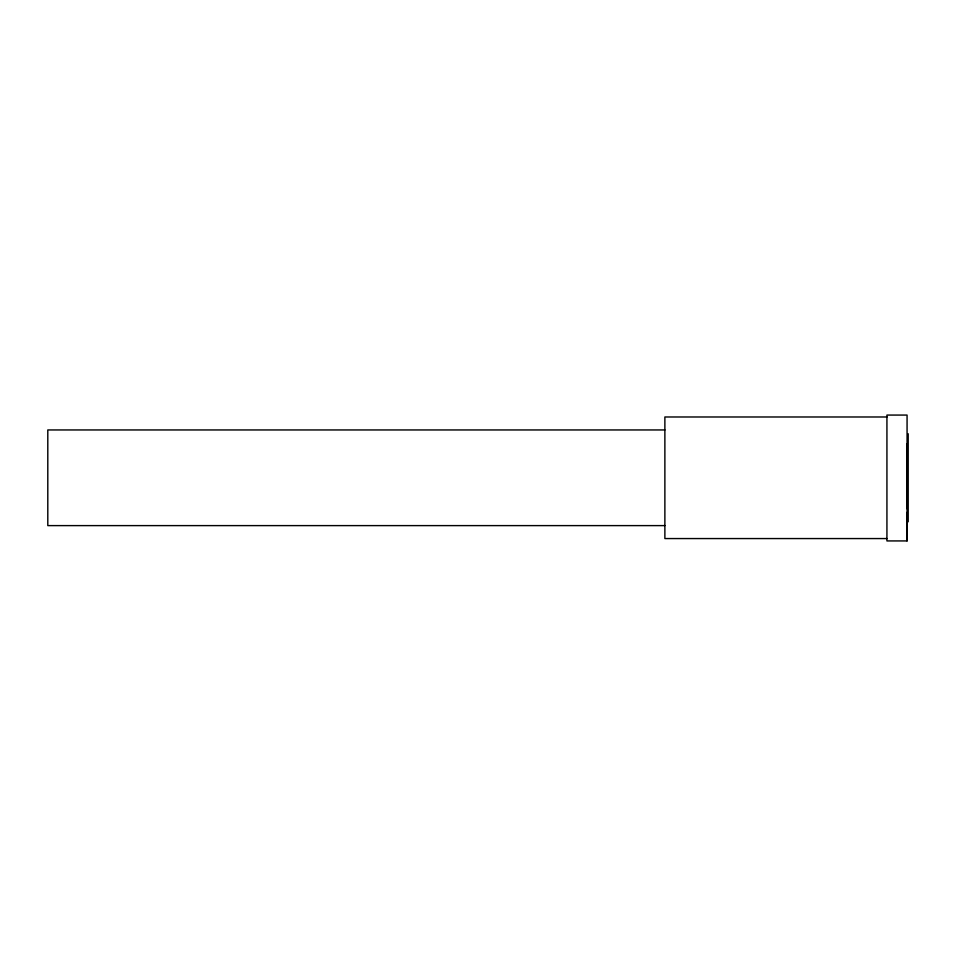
<?xml version="1.0" encoding="UTF-8"?>
<svg xmlns="http://www.w3.org/2000/svg" width="956" height="956" viewBox="0 0 956 956"><rect width="100%" height="100%" fill="white"/><g stroke="black" fill="none" stroke-linecap="round" stroke-linejoin="round"><path stroke-width="1.43" d="M907.065 540.929L907.065 415.071L886.929 415.071L886.929 540.929L907.065 540.929L907.065 512.32M907.065 508.783L907.065 443.68M886.929 416.983L664.874 416.983L664.874 538.563L886.929 538.563M664.874 429.949L47.8 429.949L47.8 525.609L664.874 525.609M908.2 433.761L908.2 521.809"/></g></svg>
